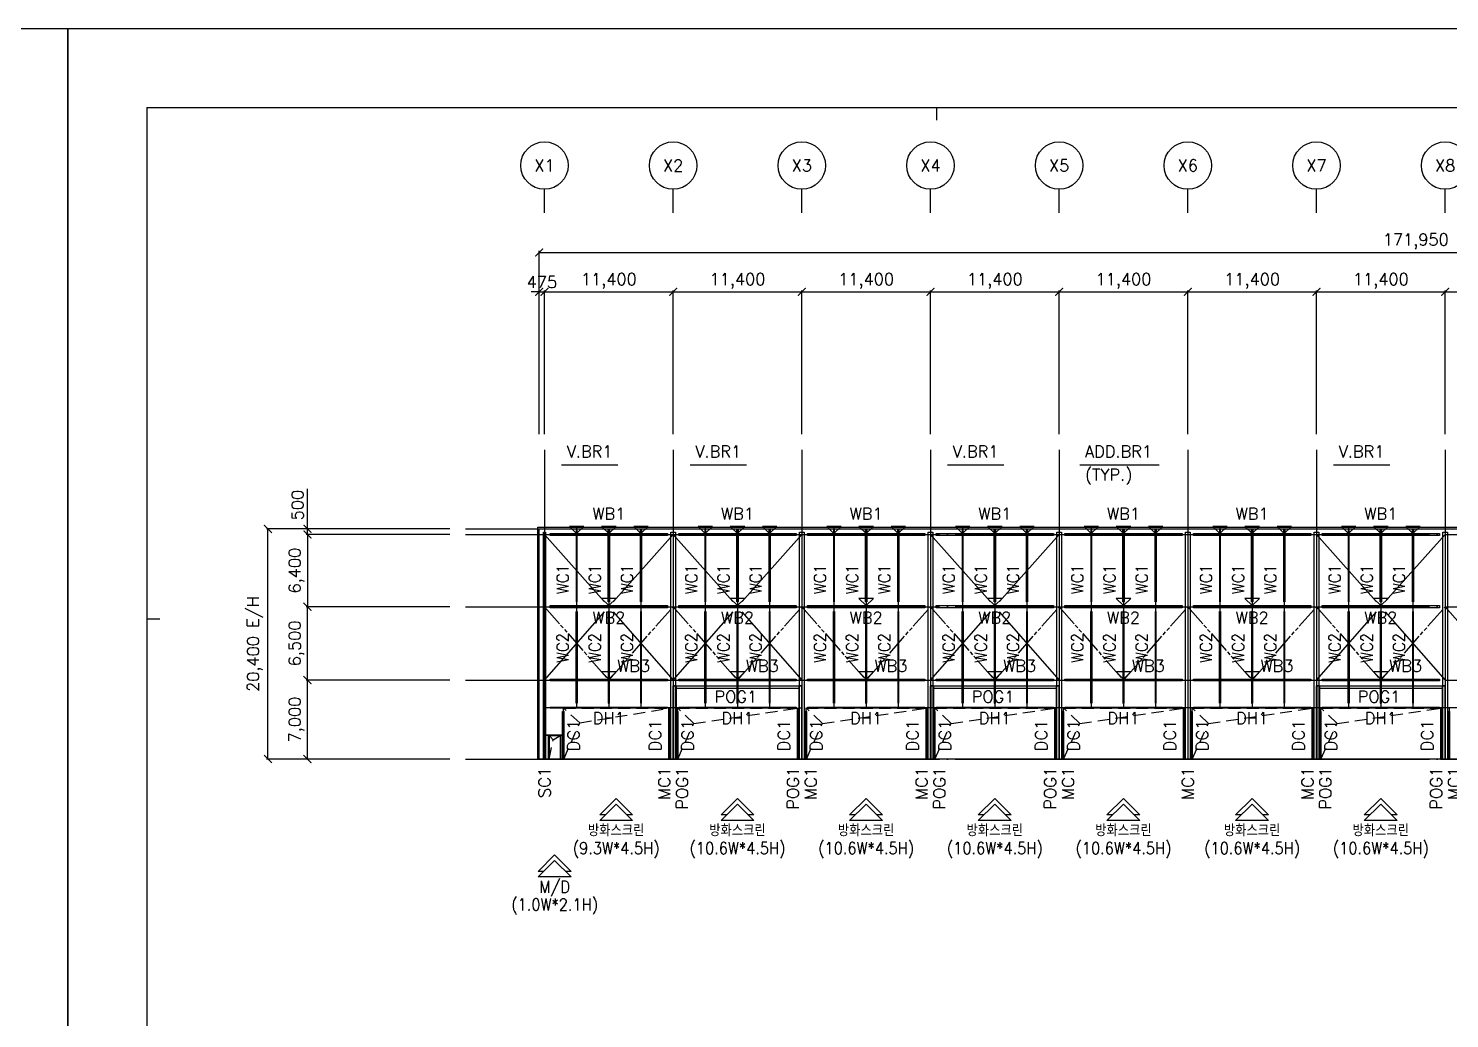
# Model space of a CAD drawing. Header units: metres. Extents: x -297536 to 1852864, y -630451 to -422551.
# Drawn here: x 1168964 to 1294884, y -510301 to -422551 of the extents above; entities that cross this region are included whole.
import ezdxf
from ezdxf.enums import TextEntityAlignment as Align

# ---------------------------------------------------------------- set-up
doc = ezdxf.new("R2010")
doc.units = ezdxf.units.M
doc.header["$LTSCALE"] = 700
for name, pattern in [('CEN', [62, 60, -1, 0, -1]), ('HID', [2.3, 1.5, -0.8]), ('PHANTOM', [30.1625, 19.05, -1.5875, 3.175, -1.5875, 3.175, -1.5875])]:
    doc.linetypes.add(name, pattern=pattern)
for name, color, linetype in [('beam', 7, 'Continuous'), ('bl', 3, 'Continuous'), ('BR', 2, 'Continuous'), ('CEN', 152, 'CEN'), ('COL', 2, 'Continuous'), ('DIM', 7, 'Continuous'), ('HID', 251, 'Continuous'), ('MAIN', 1, 'Continuous'), ('sec', 4, 'Continuous'), ('SYM', 7, 'Continuous'), ('TEX', 3, 'Continuous'), ('된장공장-1$0$WID', 4, 'Continuous')]:
    doc.layers.add(name, color=color, linetype=linetype)
doc.styles.add('HGTXT', font='romans.shx', dxfattribs={"bigfont": 'WHGTXT.shx'})
doc.styles.add('WHGTXT', font='romans.shx', dxfattribs={"bigfont": 'WHGTXT.shx'})
doc.dimstyles.new('KJ', dxfattribs={"dimscale": 700, "dimtxt": 1.5, "dimasz": 1, "dimexe": 0.18, "dimexo": 2, "dimgap": 0.5, "dimtad": 1, "dimdec": 0, "dimzin": 0, "dimdsep": 46, "dimlunit": 6, "dimtxsty": 'HGTXT', "dimblk": 'ARCHTICK', "dimcen": 0.09, "dimclrt": 3, "dimadec": 0, "dimazin": 0, "dimtfac": 1, "dimtdec": 0, "dimtix": 1, "dimtmove": 0, "dimatfit": 0, "dimldrblk": 'OBLIQUE', "dimfxl": 1, "dimtolj": 1, "dimtzin": 0, "dimarcsym": 0})

# ---------------------------------------------------------------- blocks, each defined once
blk = doc.blocks.new('_ArchTick')
at = {"color": 0, "linetype": 'ByBlock', "const_width": 0.15}
blk.add_lwpolyline([(-0.5, -0.5), (0.5, 0.5)], dxfattribs=at)
blk = doc.blocks.new('*D727')
at = {"layer": 'Defpoints', "color": 0, "transparency": 16777216}
for p in [(1214690, -445900), (1214215, -459900), (1214690, -459900)]:
    blk.add_point(p, dxfattribs=at)
at = {"layer": 'DIM', "color": 0, "lineweight": -2, "transparency": 16777216}
for p, q in [((1214215, -445900), (1213515, -445900)), ((1214215, -458500), (1214215, -445774)), ((1214215, -445900), (1214690, -445900)), ((1214690, -458500), (1214690, -445774)), ((1214690, -445900), (1215390, -445900))]:
    blk.add_line(p, q, dxfattribs=at)
at = {"layer": 'DIM', "color": 0, "lineweight": -2, "transparency": 16777216, "xscale": 700, "yscale": 700, "zscale": 700}
blk.add_blockref('_ArchTick', (1214215, -445900), dxfattribs=at)
at = {"layer": 'DIM', "color": 0, "lineweight": -2, "transparency": 16777216, "xscale": 700, "yscale": 700, "zscale": 700, "rotation": 180}
blk.add_blockref('_ArchTick', (1214690, -445900), dxfattribs=at)
at = {"layer": 'DIM', "color": 3, "transparency": 16777216, "insert": (1214452.5, -445025), "char_height": 1050, "attachment_point": 5, "style": 'HGTXT'}
blk.add_mtext('\\A1;475', dxfattribs=at)
blk = doc.blocks.new('_Oblique')
at = {"color": 0, "linetype": 'ByBlock', "lineweight": -2}
blk.add_line((-0.5, -0.5), (0.5, 0.5), dxfattribs=at)
blk = doc.blocks.new('*D728')
at = {"layer": 'Defpoints', "color": 0, "transparency": 16777216}
for p in [(1226090, -445900), (1214690, -459900), (1226090, -459900)]:
    blk.add_point(p, dxfattribs=at)
at = {"layer": 'DIM', "color": 0, "lineweight": -2, "transparency": 16777216}
for p, q in [((1214690, -458500), (1214690, -445774)), ((1214690, -445900), (1226090, -445900)), ((1226090, -458500), (1226090, -445774))]:
    blk.add_line(p, q, dxfattribs=at)
at = {"layer": 'DIM', "color": 0, "lineweight": -2, "transparency": 16777216, "xscale": 700, "yscale": 700, "zscale": 700, "rotation": 180}
blk.add_blockref('_ArchTick', (1214690, -445900), dxfattribs=at)
at = {"layer": 'DIM', "color": 0, "lineweight": -2, "transparency": 16777216, "xscale": 700, "yscale": 700, "zscale": 700}
blk.add_blockref('_ArchTick', (1226090, -445900), dxfattribs=at)
at = {"layer": 'DIM', "color": 3, "transparency": 16777216, "insert": (1220390, -444925), "char_height": 1050, "attachment_point": 5, "style": 'HGTXT'}
blk.add_mtext('\\A1;11,400', dxfattribs=at)
blk = doc.blocks.new('*D729')
at = {"layer": 'Defpoints', "color": 0, "transparency": 16777216}
for p in [(1237490, -445900), (1226090, -459900), (1237490, -459900)]:
    blk.add_point(p, dxfattribs=at)
at = {"layer": 'DIM', "color": 0, "lineweight": -2, "transparency": 16777216}
for p, q in [((1226090, -458500), (1226090, -445774)), ((1226090, -445900), (1237490, -445900)), ((1237490, -458500), (1237490, -445774))]:
    blk.add_line(p, q, dxfattribs=at)
at = {"layer": 'DIM', "color": 0, "lineweight": -2, "transparency": 16777216, "xscale": 700, "yscale": 700, "zscale": 700, "rotation": 180}
blk.add_blockref('_ArchTick', (1226090, -445900), dxfattribs=at)
at = {"layer": 'DIM', "color": 0, "lineweight": -2, "transparency": 16777216, "xscale": 700, "yscale": 700, "zscale": 700}
blk.add_blockref('_ArchTick', (1237490, -445900), dxfattribs=at)
at = {"layer": 'DIM', "color": 3, "transparency": 16777216, "insert": (1231790, -444925), "char_height": 1050, "attachment_point": 5, "style": 'HGTXT'}
blk.add_mtext('\\A1;11,400', dxfattribs=at)
blk = doc.blocks.new('*D730')
at = {"layer": 'Defpoints', "color": 0, "transparency": 16777216}
for p in [(1248890, -445900), (1237490, -459900), (1248890, -459900)]:
    blk.add_point(p, dxfattribs=at)
at = {"layer": 'DIM', "color": 0, "lineweight": -2, "transparency": 16777216}
for p, q in [((1237490, -458500), (1237490, -445774)), ((1237490, -445900), (1248890, -445900)), ((1248890, -458500), (1248890, -445774))]:
    blk.add_line(p, q, dxfattribs=at)
at = {"layer": 'DIM', "color": 0, "lineweight": -2, "transparency": 16777216, "xscale": 700, "yscale": 700, "zscale": 700, "rotation": 180}
blk.add_blockref('_ArchTick', (1237490, -445900), dxfattribs=at)
at = {"layer": 'DIM', "color": 0, "lineweight": -2, "transparency": 16777216, "xscale": 700, "yscale": 700, "zscale": 700}
blk.add_blockref('_ArchTick', (1248890, -445900), dxfattribs=at)
at = {"layer": 'DIM', "color": 3, "transparency": 16777216, "insert": (1243190, -444925), "char_height": 1050, "attachment_point": 5, "style": 'HGTXT'}
blk.add_mtext('\\A1;11,400', dxfattribs=at)
blk = doc.blocks.new('*D731')
at = {"layer": 'Defpoints', "color": 0, "transparency": 16777216}
for p in [(1260290, -445900), (1248890, -459900), (1260290, -459900)]:
    blk.add_point(p, dxfattribs=at)
at = {"layer": 'DIM', "color": 0, "lineweight": -2, "transparency": 16777216}
for p, q in [((1248890, -458500), (1248890, -445774)), ((1248890, -445900), (1260290, -445900)), ((1260290, -458500), (1260290, -445774))]:
    blk.add_line(p, q, dxfattribs=at)
at = {"layer": 'DIM', "color": 0, "lineweight": -2, "transparency": 16777216, "xscale": 700, "yscale": 700, "zscale": 700, "rotation": 180}
blk.add_blockref('_ArchTick', (1248890, -445900), dxfattribs=at)
at = {"layer": 'DIM', "color": 0, "lineweight": -2, "transparency": 16777216, "xscale": 700, "yscale": 700, "zscale": 700}
blk.add_blockref('_ArchTick', (1260290, -445900), dxfattribs=at)
at = {"layer": 'DIM', "color": 3, "transparency": 16777216, "insert": (1254590, -444925), "char_height": 1050, "attachment_point": 5, "style": 'HGTXT'}
blk.add_mtext('\\A1;11,400', dxfattribs=at)
blk = doc.blocks.new('*D732')
at = {"layer": 'Defpoints', "color": 0, "transparency": 16777216}
for p in [(1271690, -445900), (1260290, -459900), (1271690, -459900)]:
    blk.add_point(p, dxfattribs=at)
at = {"layer": 'DIM', "color": 0, "lineweight": -2, "transparency": 16777216}
for p, q in [((1260290, -458500), (1260290, -445774)), ((1260290, -445900), (1271690, -445900)), ((1271690, -458500), (1271690, -445774))]:
    blk.add_line(p, q, dxfattribs=at)
at = {"layer": 'DIM', "color": 0, "lineweight": -2, "transparency": 16777216, "xscale": 700, "yscale": 700, "zscale": 700, "rotation": 180}
blk.add_blockref('_ArchTick', (1260290, -445900), dxfattribs=at)
at = {"layer": 'DIM', "color": 0, "lineweight": -2, "transparency": 16777216, "xscale": 700, "yscale": 700, "zscale": 700}
blk.add_blockref('_ArchTick', (1271690, -445900), dxfattribs=at)
at = {"layer": 'DIM', "color": 3, "transparency": 16777216, "insert": (1265990, -444925), "char_height": 1050, "attachment_point": 5, "style": 'HGTXT'}
blk.add_mtext('\\A1;11,400', dxfattribs=at)
blk = doc.blocks.new('*D733')
at = {"layer": 'Defpoints', "color": 0, "transparency": 16777216}
for p in [(1283090, -445900), (1271690, -459900), (1283090, -459900)]:
    blk.add_point(p, dxfattribs=at)
at = {"layer": 'DIM', "color": 0, "lineweight": -2, "transparency": 16777216}
for p, q in [((1271690, -458500), (1271690, -445774)), ((1271690, -445900), (1283090, -445900)), ((1283090, -458500), (1283090, -445774))]:
    blk.add_line(p, q, dxfattribs=at)
at = {"layer": 'DIM', "color": 0, "lineweight": -2, "transparency": 16777216, "xscale": 700, "yscale": 700, "zscale": 700, "rotation": 180}
blk.add_blockref('_ArchTick', (1271690, -445900), dxfattribs=at)
at = {"layer": 'DIM', "color": 0, "lineweight": -2, "transparency": 16777216, "xscale": 700, "yscale": 700, "zscale": 700}
blk.add_blockref('_ArchTick', (1283090, -445900), dxfattribs=at)
at = {"layer": 'DIM', "color": 3, "transparency": 16777216, "insert": (1277390, -444925), "char_height": 1050, "attachment_point": 5, "style": 'HGTXT'}
blk.add_mtext('\\A1;11,400', dxfattribs=at)
blk = doc.blocks.new('*D735')
at = {"layer": 'Defpoints', "color": 0, "transparency": 16777216}
for p in [(1386165, -442400), (1214215, -459900), (1386165, -459900)]:
    blk.add_point(p, dxfattribs=at)
at = {"layer": 'DIM', "color": 0, "lineweight": -2, "transparency": 16777216}
for p, q in [((1214215, -458500), (1214215, -442274)), ((1214215, -442400), (1386165, -442400)), ((1386165, -458500), (1386165, -442274))]:
    blk.add_line(p, q, dxfattribs=at)
at = {"layer": 'DIM', "color": 0, "lineweight": -2, "transparency": 16777216, "xscale": 700, "yscale": 700, "zscale": 700, "rotation": 180}
blk.add_blockref('_ArchTick', (1214215, -442400), dxfattribs=at)
at = {"layer": 'DIM', "color": 0, "lineweight": -2, "transparency": 16777216, "xscale": 700, "yscale": 700, "zscale": 700}
blk.add_blockref('_ArchTick', (1386165, -442400), dxfattribs=at)
at = {"layer": 'DIM', "color": 3, "transparency": 16777216, "insert": (1300190, -441425), "char_height": 1050, "attachment_point": 5, "style": 'HGTXT'}
blk.add_mtext('\\A1;\\A1;171,950 OUT TO OUT OF STEEL', dxfattribs=at)
blk = doc.blocks.new('*D710')
at = {"layer": 'Defpoints', "color": 0, "transparency": 16777216}
for p in [(1294490, -445900), (1283090, -459900), (1294490, -459900)]:
    blk.add_point(p, dxfattribs=at)
at = {"layer": 'DIM', "color": 0, "lineweight": -2, "transparency": 16777216}
for p, q in [((1283090, -458500), (1283090, -445774)), ((1283090, -445900), (1294490, -445900)), ((1294490, -458500), (1294490, -445774))]:
    blk.add_line(p, q, dxfattribs=at)
at = {"layer": 'DIM', "color": 0, "lineweight": -2, "transparency": 16777216, "xscale": 700, "yscale": 700, "zscale": 700, "rotation": 180}
blk.add_blockref('_ArchTick', (1283090, -445900), dxfattribs=at)
at = {"layer": 'DIM', "color": 0, "lineweight": -2, "transparency": 16777216, "xscale": 700, "yscale": 700, "zscale": 700}
blk.add_blockref('_ArchTick', (1294490, -445900), dxfattribs=at)
at = {"layer": 'DIM', "color": 3, "transparency": 16777216, "insert": (1288790, -444925), "char_height": 1050, "attachment_point": 5, "style": 'HGTXT'}
blk.add_mtext('\\A1;11,400', dxfattribs=at)
blk = doc.blocks.new('*D711')
at = {"layer": 'Defpoints', "color": 0, "transparency": 16777216}
for p in [(1305890, -445900), (1294490, -459900), (1305890, -459900)]:
    blk.add_point(p, dxfattribs=at)
at = {"layer": 'DIM', "color": 0, "lineweight": -2, "transparency": 16777216}
for p, q in [((1294490, -458500), (1294490, -445774)), ((1294490, -445900), (1305890, -445900)), ((1305890, -458500), (1305890, -445774))]:
    blk.add_line(p, q, dxfattribs=at)
at = {"layer": 'DIM', "color": 0, "lineweight": -2, "transparency": 16777216, "xscale": 700, "yscale": 700, "zscale": 700, "rotation": 180}
blk.add_blockref('_ArchTick', (1294490, -445900), dxfattribs=at)
at = {"layer": 'DIM', "color": 0, "lineweight": -2, "transparency": 16777216, "xscale": 700, "yscale": 700, "zscale": 700}
blk.add_blockref('_ArchTick', (1305890, -445900), dxfattribs=at)
at = {"layer": 'DIM', "color": 3, "transparency": 16777216, "insert": (1300190, -444925), "char_height": 1050, "attachment_point": 5, "style": 'HGTXT'}
blk.add_mtext('\\A1;11,400', dxfattribs=at)
blk = doc.blocks.new('*D721')
at = {"layer": 'Defpoints', "color": 0, "transparency": 16777216}
for p in [(1193690, -480300), (1207690, -480300), (1207690, -487300)]:
    blk.add_point(p, dxfattribs=at)
at = {"layer": 'DIM', "color": 0, "lineweight": -2, "transparency": 16777216}
for p, q in [((1206290, -480300), (1193564, -480300)), ((1193690, -487300), (1193690, -480300)), ((1206290, -487300), (1193564, -487300))]:
    blk.add_line(p, q, dxfattribs=at)
at = {"layer": 'DIM', "color": 0, "lineweight": -2, "transparency": 16777216, "xscale": 700, "yscale": 700, "zscale": 700}
for p, rotation in [((1193690, -480300), 90), ((1193690, -487300), 270)]:
    blk.add_blockref('_ArchTick', p, dxfattribs=dict(at, rotation=rotation))
at = {"layer": 'DIM', "color": 3, "transparency": 16777216, "insert": (1192715, -483800), "char_height": 1050, "attachment_point": 5, "rotation": 90, "style": 'HGTXT'}
blk.add_mtext('\\A1;7,000', dxfattribs=at)
blk = doc.blocks.new('*D722')
at = {"layer": 'Defpoints', "color": 0, "transparency": 16777216}
for p in [(1193690, -473800), (1207690, -473800), (1207690, -480300)]:
    blk.add_point(p, dxfattribs=at)
at = {"layer": 'DIM', "color": 0, "lineweight": -2, "transparency": 16777216}
for p, q in [((1206290, -473800), (1193564, -473800)), ((1193690, -480300), (1193690, -473800)), ((1206290, -480300), (1193564, -480300))]:
    blk.add_line(p, q, dxfattribs=at)
at = {"layer": 'DIM', "color": 0, "lineweight": -2, "transparency": 16777216, "xscale": 700, "yscale": 700, "zscale": 700}
for p, rotation in [((1193690, -473800), 90), ((1193690, -480300), 270)]:
    blk.add_blockref('_ArchTick', p, dxfattribs=dict(at, rotation=rotation))
at = {"layer": 'DIM', "color": 3, "transparency": 16777216, "insert": (1192715, -477050), "char_height": 1050, "attachment_point": 5, "rotation": 90, "style": 'HGTXT'}
blk.add_mtext('\\A1;6,500', dxfattribs=at)
blk = doc.blocks.new('*D723')
at = {"layer": 'Defpoints', "color": 0, "transparency": 16777216}
for p in [(1190190, -466900), (1207690, -466900), (1207690, -487300)]:
    blk.add_point(p, dxfattribs=at)
at = {"layer": 'DIM', "color": 0, "lineweight": -2, "transparency": 16777216}
for p, q in [((1206290, -466900), (1190064, -466900)), ((1190190, -487300), (1190190, -466900)), ((1206290, -487300), (1190064, -487300))]:
    blk.add_line(p, q, dxfattribs=at)
at = {"layer": 'DIM', "color": 0, "lineweight": -2, "transparency": 16777216, "xscale": 700, "yscale": 700, "zscale": 700}
for p, rotation in [((1190190, -466900), 90), ((1190190, -487300), 270)]:
    blk.add_blockref('_ArchTick', p, dxfattribs=dict(at, rotation=rotation))
at = {"layer": 'DIM', "color": 3, "transparency": 16777216, "insert": (1189040, -477100), "char_height": 1050, "attachment_point": 5, "rotation": 90, "style": 'HGTXT'}
blk.add_mtext('\\A1;20,400 E/H', dxfattribs=at)
blk = doc.blocks.new('*D724')
at = {"layer": 'Defpoints', "color": 0, "transparency": 16777216}
for p in [(1207690, -467400), (1193690, -473800), (1207690, -473800)]:
    blk.add_point(p, dxfattribs=at)
at = {"layer": 'DIM', "color": 0, "lineweight": -2, "transparency": 16777216}
for p, q in [((1206290, -467400), (1193564, -467400)), ((1193690, -467400), (1193690, -473800)), ((1206290, -473800), (1193564, -473800))]:
    blk.add_line(p, q, dxfattribs=at)
at = {"layer": 'DIM', "color": 0, "lineweight": -2, "transparency": 16777216, "xscale": 700, "yscale": 700, "zscale": 700}
for p, rotation in [((1193690, -467400), 90), ((1193690, -473800), 270)]:
    blk.add_blockref('_ArchTick', p, dxfattribs=dict(at, rotation=rotation))
at = {"layer": 'DIM', "color": 3, "transparency": 16777216, "insert": (1192715, -470600), "char_height": 1050, "attachment_point": 5, "rotation": 90, "style": 'HGTXT'}
blk.add_mtext('\\A1;6,400', dxfattribs=at)
blk = doc.blocks.new('*D725')
at = {"layer": 'Defpoints', "color": 0, "transparency": 16777216}
for p in [(1193690, -466900), (1207690, -466900), (1207690, -467400)]:
    blk.add_point(p, dxfattribs=at)
at = {"layer": 'DIM', "color": 0, "lineweight": -2, "transparency": 16777216}
for p, q in [((1206290, -466900), (1193564, -466900)), ((1193690, -466900), (1193690, -466200)), ((1193690, -467400), (1193690, -466900)), ((1206290, -467400), (1193564, -467400)), ((1193690, -467400), (1193690, -468100))]:
    blk.add_line(p, q, dxfattribs=at)
at = {"layer": 'DIM', "color": 0, "lineweight": -2, "transparency": 16777216, "xscale": 700, "yscale": 700, "zscale": 700}
for p, rotation in [((1193690, -466900), 270), ((1193690, -467400), 90)]:
    blk.add_blockref('_ArchTick', p, dxfattribs=dict(at, rotation=rotation))
at = {"layer": 'DIM', "color": 3, "transparency": 16777216, "insert": (1192815, -464793), "char_height": 1050, "attachment_point": 5, "rotation": 90, "style": 'HGTXT'}
blk.add_mtext('\\A1;500', dxfattribs=at)
blk = doc.blocks.new('DOOR')
blk.add_lwpolyline([(31623, 8965), (31707, 8965), (31457, 9215), (31457, 9215), (31207, 8965), (31290, 8965)])
blk.add_lwpolyline([(31207, 8881), (31707, 8881), (31457, 9131), (31457, 9131)], close=True)
blk = doc.blocks.new('MARKER')
at = {"color": 3}
for p, q in [((584.404724, 584.404724), (-584.40472, 584.404724)), ((-584.40472, 584.404724), (0, 0)), ((0, 0), (584.404724, 584.404724))]:
    blk.add_line(p, q, dxfattribs=at)
blk = doc.blocks.new('Form01')
at = {"ltscale": 0.015}
blk.add_lwpolyline([(0, 0), (420, 0), (420, -297), (0, -297)], close=True, dxfattribs=at)
at = {"layer": '된장공장-1$0$WID', "ltscale": 250}
for p, q in [((10, -10), (10, -287)), ((10, -10), (410, -10)), ((110, -11.62), (110, -10)), ((11.62, -74.77), (10, -74.77))]:
    blk.add_line(p, q, dxfattribs=at)

msp = doc.modelspace()

# ---------------------------------------------------------------- linework, layer by layer
at = {"color": 6}
for points in [[(1226346, -480800), (1237234, -480800), (1237234, -481050), (1226346, -481050)], [(1226346, -480815), (1237234, -480815), (1237234, -481035), (1226346, -481035)], [(1249146, -480800), (1260034, -480800), (1260034, -481050), (1249146, -481050)], [(1249146, -480815), (1260034, -480815), (1260034, -481035), (1249146, -481035)], [(1283346, -480800), (1294234, -480800), (1294234, -481050), (1283346, -481050)], [(1283346, -480815), (1294234, -480815), (1294234, -481035), (1283346, -481035)]]:
    msp.add_lwpolyline(points, close=True, dxfattribs=at)
at = {"layer": 'beam'}
for points in [[(1215190, -467325), (1225590, -467325), (1225590, -467475), (1215190, -467475)], [(1226590, -467325), (1236990, -467325), (1236990, -467475), (1226590, -467475)], [(1237990, -467325), (1248390, -467325), (1248390, -467475), (1237990, -467475)], [(1249390, -467325), (1259790, -467325), (1259790, -467475), (1249390, -467475)], [(1260790, -467325), (1271190, -467325), (1271190, -467475), (1260790, -467475)], [(1272190, -467325), (1282590, -467325), (1282590, -467475), (1272190, -467475)], [(1283590, -467325), (1293990, -467325), (1293990, -467475), (1283590, -467475)], [(1215190, -473700), (1225590, -473700), (1225590, -473900), (1215190, -473900)], [(1226590, -473700), (1236990, -473700), (1236990, -473900), (1226590, -473900)], [(1237990, -473700), (1248390, -473700), (1248390, -473900), (1237990, -473900)], [(1249390, -473700), (1259790, -473700), (1259790, -473900), (1249390, -473900)], [(1260790, -473700), (1271190, -473700), (1271190, -473900), (1260790, -473900)], [(1272190, -473700), (1282590, -473700), (1282590, -473900), (1272190, -473900)], [(1283590, -473700), (1293990, -473700), (1293990, -473900), (1283590, -473900)], [(1215190, -480225), (1225590, -480225), (1225590, -480375), (1215190, -480375)], [(1226590, -480225), (1236990, -480225), (1236990, -480375), (1226590, -480375)], [(1237990, -480225), (1248390, -480225), (1248390, -480375), (1237990, -480375)], [(1249390, -480225), (1259790, -480225), (1259790, -480375), (1249390, -480375)], [(1260790, -480225), (1271190, -480225), (1271190, -480375), (1260790, -480375)], [(1272190, -480225), (1282590, -480225), (1282590, -480375), (1272190, -480375)], [(1283590, -480225), (1293990, -480225), (1293990, -480375), (1283590, -480375)]]:
    msp.add_lwpolyline(points, close=True, dxfattribs=at)
at = {"layer": 'bl'}
msp.add_lwpolyline([(1214215, -466900), (1386165, -466900), (1386165, -487300), (1214215, -487300)], close=True, dxfattribs=at)
at = {"layer": 'BR'}
for points in [[(1219989.2, -473350), (1214690, -467400)], [(1226090, -467400), (1220790.8, -473350)], [(1231389.2, -473350), (1226090, -467400)], [(1237490, -467400), (1232190.8, -473350)], [(1254189.2, -473350), (1248890, -467400)], [(1260290, -467400), (1254990.8, -473350)], [(1288389.2, -473350), (1283090, -467400)], [(1294490, -467400), (1289190.8, -473350)], [(1214690, -480300), (1219995.4, -474250)], [(1220784.6, -474250), (1226090, -480300)], [(1226090, -480300), (1231395.4, -474250)], [(1232184.6, -474250), (1237490, -480300)], [(1248890, -480300), (1254195.4, -474250)], [(1254984.6, -474250), (1260290, -480300)], [(1283090, -480300), (1288395.4, -474250)], [(1289184.6, -474250), (1294490, -480300)]]:
    msp.add_lwpolyline(points, dxfattribs=at)
at = {"layer": 'CEN'}
for p, q in [((1214690, -459900), (1214690, -487300)), ((1226090, -459900), (1226090, -487300)), ((1237490, -459900), (1237490, -487300)), ((1248890, -459900), (1248890, -487300)), ((1260290, -459900), (1260290, -487300)), ((1271690, -459900), (1271690, -487300)), ((1283090, -459900), (1283090, -487300)), ((1294490, -459900), (1294490, -487300)), ((1207690, -466900), (1392690, -466900)), ((1217540, -466900), (1217540, -482750)), ((1220390, -466900), (1220390, -482750)), ((1223240, -466900), (1223240, -482750)), ((1228940, -466900), (1228940, -482750)), ((1231790, -466900), (1231790, -482750)), ((1234640, -466900), (1234640, -482750)), ((1240340, -466900), (1240340, -482750)), ((1243190, -466900), (1243190, -482750)), ((1246040, -466900), (1246040, -482750)), ((1251740, -466900), (1251740, -482750)), ((1254590, -466900), (1254590, -482750)), ((1257440, -466900), (1257440, -482750)), ((1263140, -466900), (1263140, -482750)), ((1265990, -466900), (1265990, -482750)), ((1268840, -466900), (1268840, -482750)), ((1274540, -466900), (1274540, -482750)), ((1277390, -466900), (1277390, -482750)), ((1280240, -466900), (1280240, -482750)), ((1285940, -466900), (1285940, -482750)), ((1288790, -466900), (1288790, -482750)), ((1291640, -466900), (1291640, -482750)), ((1207690, -467400), (1392690, -467400)), ((1207690, -473800), (1392690, -473800)), ((1207690, -480300), (1392690, -480300)), ((1366890, -482750), (1214690, -482750)), ((1216340, -482750), (1216340, -487300)), ((1225740, -482750), (1225740, -487300)), ((1226440, -482750), (1226440, -487300)), ((1237140, -482750), (1237140, -487300)), ((1237840, -482750), (1237840, -487300)), ((1248540, -482750), (1248540, -487300)), ((1249240, -482750), (1249240, -487300)), ((1259940, -482750), (1259940, -487300)), ((1260640, -482750), (1260640, -487300)), ((1271340, -482750), (1271340, -487300)), ((1272040, -482750), (1272040, -487300)), ((1282740, -482750), (1282740, -487300)), ((1283440, -482750), (1283440, -487300)), ((1294140, -482750), (1294140, -487300)), ((1294840, -482750), (1294840, -487300)), ((1207690, -487300), (1392690, -487300))]:
    msp.add_line(p, q, dxfattribs=at)
at = {"layer": 'COL'}
msp.add_lwpolyline([(1214590, -467200), (1214790, -467200), (1214790, -487300), (1214590, -487300)], close=True, dxfattribs=at)
at = {"layer": 'COL', "color": 6}
for points in [[(1226096, -480800), (1226346, -480800), (1226346, -487300), (1226096, -487300)], [(1226111, -487300), (1226331, -487300), (1226331, -480800), (1226111, -480800)], [(1237484, -480800), (1237234, -480800), (1237234, -487300), (1237484, -487300)], [(1237469, -487300), (1237249, -487300), (1237249, -480800), (1237469, -480800)], [(1248896, -480800), (1249146, -480800), (1249146, -487300), (1248896, -487300)], [(1248911, -487300), (1249131, -487300), (1249131, -480800), (1248911, -480800)], [(1260284, -480800), (1260034, -480800), (1260034, -487300), (1260284, -487300)], [(1260269, -487300), (1260049, -487300), (1260049, -480800), (1260269, -480800)], [(1283096, -480800), (1283346, -480800), (1283346, -487300), (1283096, -487300)], [(1283111, -487300), (1283331, -487300), (1283331, -480800), (1283111, -480800)], [(1294484, -480800), (1294234, -480800), (1294234, -487300), (1294484, -487300)], [(1294469, -487300), (1294249, -487300), (1294249, -480800), (1294469, -480800)]]:
    msp.add_lwpolyline(points, close=True, dxfattribs=at)
at = {"layer": 'DIM'}
msp.add_line((1193690, -466900), (1193690, -463350.2), dxfattribs=at)
for points in [[(1216197.5, -469092.6, 0, 350, 0), (1216197.5, -468042.6, 0, 0, 0), (1216197.5, -461228.8, 0, 0, 0)], [(1216197.5, -478580.9, 0, 350, 0), (1216197.5, -477530.9, 0, 0, 0), (1216197.5, -461228.8, 0, 0, 0)], [(1227597.5, -469092.6, 0, 350, 0), (1227597.5, -468042.6, 0, 0, 0), (1227597.5, -461228.8, 0, 0, 0)], [(1227597.5, -478580.9, 0, 350, 0), (1227597.5, -477530.9, 0, 0, 0), (1227597.5, -461228.8, 0, 0, 0)], [(1250397.5, -469092.6, 0, 350, 0), (1250397.5, -468042.6, 0, 0, 0), (1250397.5, -461228.8, 0, 0, 0)], [(1250397.5, -478580.9, 0, 350, 0), (1250397.5, -477530.9, 0, 0, 0), (1250397.5, -461228.8, 0, 0, 0)], [(1262117.1, -475883.5, 0, 350, 0), (1262117.1, -474833.5, 0, 0, 0), (1262117.1, -461228.8, 0, 0, 0)], [(1284597.5, -469092.6, 0, 350, 0), (1284597.5, -468042.6, 0, 0, 0), (1284597.5, -461228.8, 0, 0, 0)], [(1284597.5, -478580.9, 0, 350, 0), (1284597.5, -477530.9, 0, 0, 0), (1284597.5, -461228.8, 0, 0, 0)]]:
    msp.add_lwpolyline(points, format="xyseb", dxfattribs=at)
for points in [[(1216197.5, -461228.8), (1221196.7, -461228.8)], [(1227597.5, -461228.8), (1232596.7, -461228.8)], [(1250397.5, -461228.8), (1255396.7, -461228.8)], [(1262117.1, -461228.8), (1269159.8, -461228.8)], [(1284597.5, -461228.8), (1289596.7, -461228.8)]]:
    msp.add_lwpolyline(points, dxfattribs=at)
at = {"layer": 'HID', "linetype": 'HID'}
for p, q in [((1217811, -484095), (1216390, -482800)), ((1217811, -484095), (1225690, -482800)), ((1227910.3, -484142.3), (1226490, -482800)), ((1227910.3, -484142.3), (1237090, -482800)), ((1239310.3, -484142.3), (1237890, -482800)), ((1239310.3, -484142.3), (1248490, -482800)), ((1250710.3, -484142.3), (1249290, -482800)), ((1250710.3, -484142.3), (1259890, -482800)), ((1262110.3, -484142.3), (1260690, -482800)), ((1262110.3, -484142.3), (1271290, -482800)), ((1273510.3, -484142.3), (1272090, -482800)), ((1273510.3, -484142.3), (1282690, -482800)), ((1284910.3, -484142.3), (1283490, -482800)), ((1284910.3, -484142.3), (1294090, -482800)), ((1216390, -487300), (1217811, -484095)), ((1226490, -487300), (1227910.3, -484142.3)), ((1237890, -487300), (1239310.3, -484142.3)), ((1249290, -487300), (1250710.3, -484142.3)), ((1260690, -487300), (1262110.3, -484142.3)), ((1272090, -487300), (1273510.3, -484142.3)), ((1283490, -487300), (1284910.3, -484142.3)), ((1215471.3, -485591.9), (1215090, -485200)), ((1215090, -487300), (1215471.3, -485591.9)), ((1215471.3, -485591.9), (1216090, -485200))]:
    msp.add_line(p, q, dxfattribs=at)
at = {"layer": 'HID'}
msp.add_lwpolyline([(1214090, -466750), (1386290, -466750), (1386290, -487300), (1214090, -487300)], close=True, dxfattribs=at)
at = {"layer": 'HID', "linetype": 'PHANTOM', "ltscale": 0.15}
for points in [[(1214690, -473800), (1220390, -480300), (1226090, -473800)], [(1226090, -473800), (1231790, -480300), (1237490, -473800)], [(1237490, -473800), (1243190, -480300), (1248890, -473800)], [(1248890, -473800), (1254590, -480300), (1260290, -473800)], [(1260290, -473800), (1265990, -480300), (1271690, -473800)], [(1271690, -473800), (1277390, -480300), (1283090, -473800)], [(1283090, -473800), (1288790, -480300), (1294490, -473800)], [(1294490, -473800), (1300190, -480300), (1305890, -473800)]]:
    msp.add_lwpolyline(points, dxfattribs=at)
at = {"layer": 'HID', "linetype": 'HID'}
for points in [[(1216390, -482800), (1225690, -482800), (1225690, -487300), (1216390, -487300)], [(1226490, -482800), (1237090, -482800), (1237090, -487300), (1226490, -487300)], [(1237890, -482800), (1248490, -482800), (1248490, -487300), (1237890, -487300)], [(1249290, -482800), (1259890, -482800), (1259890, -487300), (1249290, -487300)], [(1260690, -482800), (1271290, -482800), (1271290, -487300), (1260690, -487300)], [(1272090, -482800), (1282690, -482800), (1282690, -487300), (1272090, -487300)], [(1283490, -482800), (1294090, -482800), (1294090, -487300), (1283490, -487300)], [(1215090, -485200), (1216090, -485200), (1216090, -487300), (1215090, -487300)]]:
    msp.add_lwpolyline(points, close=True, dxfattribs=at)
at = {"layer": 'MAIN'}
for points in [[(1225875, -467200), (1226305, -467200), (1226305, -487300), (1225875, -487300)], [(1237275, -467200), (1237705, -467200), (1237705, -487300), (1237275, -487300)], [(1248675, -467200), (1249105, -467200), (1249105, -487300), (1248675, -487300)], [(1260075, -467200), (1260505, -467200), (1260505, -487300), (1260075, -487300)], [(1271475, -467200), (1271905, -467200), (1271905, -487300), (1271475, -487300)], [(1282875, -467200), (1283305, -467200), (1283305, -487300), (1282875, -487300)], [(1294275, -467200), (1294705, -467200), (1294705, -487300), (1294275, -487300)]]:
    msp.add_lwpolyline(points, close=True, dxfattribs=at)
at = {"layer": 'sec'}
for points in [[(1217490, -473375), (1217590, -473375), (1217590, -466900), (1217490, -466900)], [(1220440, -473375), (1220340, -473375), (1220340, -466900), (1220440, -466900)], [(1223290, -473375), (1223190, -473375), (1223190, -466900), (1223290, -466900)], [(1228890, -473375), (1228990, -473375), (1228990, -466900), (1228890, -466900)], [(1231840, -473375), (1231740, -473375), (1231740, -466900), (1231840, -466900)], [(1234690, -473375), (1234590, -473375), (1234590, -466900), (1234690, -466900)], [(1240290, -473375), (1240390, -473375), (1240390, -466900), (1240290, -466900)], [(1243240, -473375), (1243140, -473375), (1243140, -466900), (1243240, -466900)], [(1246090, -473375), (1245990, -473375), (1245990, -466900), (1246090, -466900)], [(1251690, -473375), (1251790, -473375), (1251790, -466900), (1251690, -466900)], [(1254640, -473375), (1254540, -473375), (1254540, -466900), (1254640, -466900)], [(1257490, -473375), (1257390, -473375), (1257390, -466900), (1257490, -466900)], [(1263090, -473375), (1263190, -473375), (1263190, -466900), (1263090, -466900)], [(1266040, -473375), (1265940, -473375), (1265940, -466900), (1266040, -466900)], [(1268890, -473375), (1268790, -473375), (1268790, -466900), (1268890, -466900)], [(1274490, -473375), (1274590, -473375), (1274590, -466900), (1274490, -466900)], [(1277440, -473375), (1277340, -473375), (1277340, -466900), (1277440, -466900)], [(1280290, -473375), (1280190, -473375), (1280190, -466900), (1280290, -466900)], [(1285890, -473375), (1285990, -473375), (1285990, -466900), (1285890, -466900)], [(1288840, -473375), (1288740, -473375), (1288740, -466900), (1288840, -466900)], [(1291690, -473375), (1291590, -473375), (1291590, -466900), (1291690, -466900)], [(1217490, -474225), (1217590, -474225), (1217590, -482350), (1217490, -482350)], [(1220440, -474225), (1220340, -474225), (1220340, -482350), (1220440, -482350)], [(1223290, -474225), (1223190, -474225), (1223190, -482350), (1223290, -482350)], [(1228890, -474225), (1228990, -474225), (1228990, -482350), (1228890, -482350)], [(1231840, -474225), (1231740, -474225), (1231740, -482350), (1231840, -482350)], [(1234690, -474225), (1234590, -474225), (1234590, -482350), (1234690, -482350)], [(1240290, -474225), (1240390, -474225), (1240390, -482350), (1240290, -482350)], [(1243240, -474225), (1243140, -474225), (1243140, -482350), (1243240, -482350)], [(1246090, -474225), (1245990, -474225), (1245990, -482350), (1246090, -482350)], [(1251690, -474225), (1251790, -474225), (1251790, -482350), (1251690, -482350)], [(1254640, -474225), (1254540, -474225), (1254540, -482350), (1254640, -482350)], [(1257490, -474225), (1257390, -474225), (1257390, -482350), (1257490, -482350)], [(1263090, -474225), (1263190, -474225), (1263190, -482350), (1263090, -482350)], [(1266040, -474225), (1265940, -474225), (1265940, -482350), (1266040, -482350)], [(1268890, -474225), (1268790, -474225), (1268790, -482350), (1268890, -482350)], [(1274490, -474225), (1274590, -474225), (1274590, -482350), (1274490, -482350)], [(1277440, -474225), (1277340, -474225), (1277340, -482350), (1277440, -482350)], [(1280290, -474225), (1280190, -474225), (1280190, -482350), (1280290, -482350)], [(1285890, -474225), (1285990, -474225), (1285990, -482350), (1285890, -482350)], [(1288840, -474225), (1288740, -474225), (1288740, -482350), (1288840, -482350)], [(1291690, -474225), (1291590, -474225), (1291590, -482350), (1291690, -482350)], [(1215190, -482700), (1225590, -482700), (1225590, -482800), (1215190, -482800)], [(1216290, -487300), (1216290, -483100), (1216390, -483100), (1216390, -487300)], [(1225790, -487300), (1225790, -483100), (1225690, -483100), (1225690, -487300)], [(1226390, -487300), (1226390, -483100), (1226490, -483100), (1226490, -487300)], [(1226590, -482700), (1236990, -482700), (1236990, -482800), (1226590, -482800)], [(1237190, -487300), (1237190, -483100), (1237090, -483100), (1237090, -487300)], [(1237790, -487300), (1237790, -483100), (1237890, -483100), (1237890, -487300)], [(1237990, -482700), (1248390, -482700), (1248390, -482800), (1237990, -482800)], [(1248590, -487300), (1248590, -483100), (1248490, -483100), (1248490, -487300)], [(1249190, -487300), (1249190, -483100), (1249290, -483100), (1249290, -487300)], [(1249390, -482700), (1259790, -482700), (1259790, -482800), (1249390, -482800)], [(1259990, -487300), (1259990, -483100), (1259890, -483100), (1259890, -487300)], [(1260590, -487300), (1260590, -483100), (1260690, -483100), (1260690, -487300)], [(1260790, -482700), (1271190, -482700), (1271190, -482800), (1260790, -482800)], [(1271390, -487300), (1271390, -483100), (1271290, -483100), (1271290, -487300)], [(1271990, -487300), (1271990, -483100), (1272090, -483100), (1272090, -487300)], [(1272190, -482700), (1282590, -482700), (1282590, -482800), (1272190, -482800)], [(1282790, -487300), (1282790, -483100), (1282690, -483100), (1282690, -487300)], [(1283390, -487300), (1283390, -483100), (1283490, -483100), (1283490, -487300)], [(1283590, -482700), (1293990, -482700), (1293990, -482800), (1283590, -482800)], [(1294190, -487300), (1294190, -483100), (1294090, -483100), (1294090, -487300)], [(1294790, -487300), (1294790, -483100), (1294890, -483100), (1294890, -487300)], [(1214790, -485150), (1216290, -485150), (1216290, -485200), (1214790, -485200)], [(1215040, -487300), (1215040, -485200), (1215090, -485200), (1215090, -487300)], [(1216140, -487300), (1216140, -485200), (1216090, -485200), (1216090, -487300)]]:
    msp.add_lwpolyline(points, close=True, dxfattribs=at)
at = {"layer": 'SYM'}
for p, q in [((1214690, -438900), (1214690, -436800)), ((1226090, -438900), (1226090, -436800)), ((1237490, -438900), (1237490, -436800)), ((1248890, -438900), (1248890, -436800)), ((1260290, -438900), (1260290, -436800)), ((1271690, -438900), (1271690, -436800)), ((1283090, -438900), (1283090, -436800)), ((1294490, -438900), (1294490, -436800))]:
    msp.add_line(p, q, dxfattribs=at)
for centre in [(1214690, -434700), (1226090, -434700), (1237490, -434700), (1248890, -434700), (1260290, -434700), (1271690, -434700), (1283090, -434700), (1294490, -434700)]:
    msp.add_circle(centre, 2100, dxfattribs=at)

# ---------------------------------------------------------------- block references
for name, p, xscale, yscale, zscale in [('Form01', (878464.2, -422550.9), 700, 700, 700), ('Form01', (1172464.2, -422550.9), 700, 700, 700), ('DOOR', (1404536.6, -544551.9), -5.833333333333333, 5.833333333333333, 5.833333333333333), ('DOOR', (1415286.6, -544551.9), -5.833333333333333, 5.833333333333333, 5.833333333333333), ('DOOR', (1426686.6, -544551.9), -5.833333333333333, 5.833333333333333, 5.833333333333333), ('DOOR', (1438086.6, -544551.9), -5.833333333333333, 5.833333333333333, 5.833333333333333), ('DOOR', (1449486.6, -544551.9), -5.833333333333333, 5.833333333333333, 5.833333333333333), ('DOOR', (1460886.6, -544551.9), -5.833333333333333, 5.833333333333333, 5.833333333333333), ('DOOR', (1472286.6, -544551.9), -5.833333333333333, 5.833333333333333, 5.833333333333333), ('DOOR', (1399086.6, -549551.9), -5.833333333333333, 5.833333333333333, 5.833333333333333)]:
    msp.add_blockref(name, p, dxfattribs=dict(xscale=xscale, yscale=yscale, zscale=zscale))
at = {"color": 3, "xscale": 1.09375, "yscale": 1.09375, "zscale": 1.09375}
for p in [(1217540, -467325), (1220390, -467325), (1223240, -467325), (1228940, -467325), (1231790, -467325), (1234640, -467325), (1240340, -467325), (1243190, -467325), (1246040, -467325), (1251740, -467325), (1254590, -467325), (1257440, -467325), (1263140, -467325), (1265990, -467325), (1268840, -467325), (1274540, -467325), (1277390, -467325), (1280240, -467325), (1285940, -467325), (1288790, -467325), (1291640, -467325), (1220390, -473700), (1231790, -473700), (1243190, -473700), (1254590, -473700), (1265990, -473700), (1277390, -473700), (1288790, -473700), (1220390, -480225), (1231790, -480225), (1243190, -480225), (1254590, -480225), (1265990, -480225), (1277390, -480225), (1288790, -480225)]:
    msp.add_blockref('MARKER', p, dxfattribs=at)

# ---------------------------------------------------------------- texts
at = {"layer": 'TEX', "style": 'WHGTXT'}
for s, p in [('X1', (1214690, -434700)), ('X2', (1226090, -434700)), ('X3', (1237490, -434700)), ('X4', (1248890, -434700)), ('X5', (1260290, -434700)), ('X6', (1271690, -434700)), ('X7', (1283090, -434700)), ('X8', (1294490, -434700))]:
    msp.add_text(s, height=1050, dxfattribs=at).set_placement(p, align=Align.MIDDLE)
at = {"layer": 'TEX', "color": 3, "style": 'WHGTXT'}
for s, p in [('V.BR1', (1216663.1, -460878.8)), ('V.BR1', (1228063.1, -460878.8)), ('V.BR1', (1250863.1, -460878.8)), ('ADD.BR1', (1262582.7, -460878.8)), ('V.BR1', (1285063.1, -460878.8))]:
    msp.add_text(s, height=1050, dxfattribs=at).set_placement(p, align=Align.BOTTOM_LEFT)
msp.add_text('(TYP.)', height=1050, dxfattribs=at).set_placement((1262582.7, -461578.8), align=Align.TOP_LEFT)
for s, p in [('WB1', (1220390, -466400)), ('WB1', (1231790, -466400)), ('WB1', (1243190, -466400)), ('WB1', (1254590, -466400)), ('WB1', (1265990, -466400)), ('WB1', (1277390, -466400)), ('WB1', (1288790, -466400)), ('WB3', (1222585.5, -479875)), ('WB3', (1233985.5, -479875)), ('WB3', (1245385.5, -479875)), ('WB3', (1256785.5, -479875)), ('WB3', (1268185.5, -479875)), ('WB3', (1279585.5, -479875)), ('WB3', (1290985.5, -479875))]:
    msp.add_text(s, height=1050, dxfattribs=at).set_placement(p, align=Align.BOTTOM_CENTER)
at = {"layer": 'TEX', "color": 3, "style": 'WHGTXT', "width": 0.9}
for s, p in [('WC1', (1217140, -472675)), ('WC1', (1219990, -472675)), ('WC1', (1222840, -472675)), ('WC1', (1228540, -472675)), ('WC1', (1231390, -472675)), ('WC1', (1234240, -472675)), ('WC1', (1239940, -472675)), ('WC1', (1242790, -472675)), ('WC1', (1245640, -472675)), ('WC1', (1251340, -472675)), ('WC1', (1254190, -472675)), ('WC1', (1257040, -472675)), ('WC1', (1262740, -472675)), ('WC1', (1265590, -472675)), ('WC1', (1268440, -472675)), ('WC1', (1274140, -472675)), ('WC1', (1276990, -472675)), ('WC1', (1279840, -472675)), ('WC1', (1285540, -472675)), ('WC1', (1288390, -472675)), ('WC1', (1291240, -472675)), ('WC2', (1217140, -478775)), ('WC2', (1219990, -478775)), ('WC2', (1222840, -478775)), ('WC2', (1228540, -478775)), ('WC2', (1231390, -478775)), ('WC2', (1234240, -478775)), ('WC2', (1239940, -478775)), ('WC2', (1242790, -478775)), ('WC2', (1245640, -478775)), ('WC2', (1251340, -478775)), ('WC2', (1254190, -478775)), ('WC2', (1257040, -478775)), ('WC2', (1262740, -478775)), ('WC2', (1265590, -478775)), ('WC2', (1268440, -478775)), ('WC2', (1274140, -478775)), ('WC2', (1276990, -478775)), ('WC2', (1279840, -478775)), ('WC2', (1285540, -478775)), ('WC2', (1288390, -478775)), ('WC2', (1291240, -478775))]:
    msp.add_text(s, height=1050, rotation=90, dxfattribs=at).set_placement(p, align=Align.BOTTOM_LEFT)
at = {"layer": 'TEX', "color": 3, "style": 'WHGTXT'}
for s, p in [('WB2', (1220390, -474250)), ('WB2', (1231790, -474250)), ('WB2', (1243190, -474250)), ('WB2', (1254590, -474250)), ('WB2', (1265990, -474250)), ('WB2', (1277390, -474250)), ('WB2', (1288790, -474250)), ('DH1', (1220390, -483150)), ('DH1', (1231790, -483150)), ('DH1', (1243190, -483150)), ('DH1', (1254590, -483150)), ('DH1', (1265990, -483150)), ('DH1', (1277390, -483150)), ('DH1', (1288790, -483150))]:
    msp.add_text(s, height=1050, dxfattribs=at).set_placement(p, align=Align.TOP_CENTER)
at = {"layer": 'TEX', "color": 6, "style": 'WHGTXT'}
for p in [(1231640, -481250), (1254440, -481250), (1288640, -481250)]:
    msp.add_text('POG1', height=1050, dxfattribs=at).set_placement(p, align=Align.TOP_CENTER)
at = {"layer": 'TEX', "color": 3, "style": 'WHGTXT'}
for p in [(1216740, -486600), (1226840, -486600), (1238240, -486600), (1249640, -486600), (1261040, -486600), (1272440, -486600), (1283840, -486600)]:
    msp.add_text('DC1', height=1050, rotation=90, dxfattribs=at).set_placement(p, align=Align.TOP_LEFT)
for p in [(1225340, -486600), (1236740, -486600), (1248140, -486600), (1259540, -486600), (1270940, -486600), (1282340, -486600), (1293740, -486600)]:
    msp.add_text('DC1', height=1050, rotation=90, dxfattribs=at).set_placement(p, align=Align.BOTTOM_LEFT)
msp.add_text('SC1', height=1050, rotation=90, dxfattribs=at).set_placement((1214690, -488000), align=Align.MIDDLE_RIGHT)
at = {"layer": 'TEX', "color": 1, "style": 'WHGTXT'}
for p in [(1225302.5, -488000), (1238277.5, -488000), (1248102.5, -488000), (1261077.5, -488000), (1271690, -488000), (1282302.5, -488000), (1295277.5, -488000)]:
    msp.add_text('MC1', height=1050, rotation=90, dxfattribs=at).set_placement(p, align=Align.MIDDLE_RIGHT)
at = {"layer": 'TEX', "color": 6, "style": 'WHGTXT'}
for p in [(1226877.5, -488000), (1236702.5, -488000), (1249677.5, -488000), (1259502.5, -488000), (1283877.5, -488000), (1293702.5, -488000)]:
    msp.add_text('POG1', height=1050, rotation=90, dxfattribs=at).set_placement(p, align=Align.MIDDLE_RIGHT)
at = {"layer": 'TEX', "color": 3, "style": 'WHGTXT', "width": 0.9}
for s, p in [('방화스크린', (1221040, -493095.4)), ('방화스크린', (1231790, -493095.4)), ('방화스크린', (1243190, -493095.4)), ('방화스크린', (1254590, -493095.4)), ('방화스크린', (1265990, -493095.4)), ('방화스크린', (1277390, -493095.4)), ('방화스크린', (1288790, -493095.4)), ('(9.3W*4.5H)', (1221040, -494670.4)), ('(10.6W*4.5H)', (1231790, -494670.4)), ('(10.6W*4.5H)', (1243190, -494670.4)), ('(10.6W*4.5H)', (1254590, -494670.4)), ('(10.6W*4.5H)', (1265990, -494670.4)), ('(10.6W*4.5H)', (1277390, -494670.4)), ('(10.6W*4.5H)', (1288790, -494670.4)), ('M/D', (1215590, -498095.4)), ('(1.0W*2.1H)', (1215590, -499670.4))]:
    msp.add_text(s, height=1050, dxfattribs=at).set_placement(p, align=Align.TOP_CENTER)

# ---------------------------------------------------------------- dimensions: what is measured, and where the dimension line sits
at = {"layer": 'DIM'}
for base, p1, p2, angle, text, override, picture, middle in [((1386165, -442400), (1214215, -459900), (1386165, -459900), 180, '\\A1;<> OUT TO OUT OF STEEL', {"dimtxsty": 'HGTXT', "dimldrblk": 'Oblique'}, '*D735', (1300190, -441425)), ((1190190, -466900), (1207690, -487300), (1207690, -466900), 270, '<> E/H', {"dimscale": 700, "dimtxsty": 'HGTXT'}, '*D723', (1189040, -477100))]:
    dim = msp.add_linear_dim(base=base, p1=p1, p2=p2, angle=angle, text=text, dimstyle='KJ', override=override, dxfattribs=at)
    dim.commit()
    dim.dimension.update_dxf_attribs({"geometry": picture, "text_midpoint": middle})
for base, p1, p2, angle, override, picture, middle in [((1214690, -445900), (1214215, -459900), (1214690, -459900), 180, {"dimtxsty": 'HGTXT', "dimldrblk": 'Oblique'}, '*D727', (1214452.5, -445025)), ((1226090, -445900), (1214690, -459900), (1226090, -459900), 180, {"dimtxsty": 'HGTXT', "dimldrblk": 'Oblique'}, '*D728', (1220390, -444925)), ((1237490, -445900), (1226090, -459900), (1237490, -459900), 180, {"dimtxsty": 'HGTXT', "dimldrblk": 'Oblique'}, '*D729', (1231790, -444925)), ((1248890, -445900), (1237490, -459900), (1248890, -459900), 180, {"dimtxsty": 'HGTXT', "dimldrblk": 'Oblique'}, '*D730', (1243190, -444925)), ((1260290, -445900), (1248890, -459900), (1260290, -459900), 180, {"dimtxsty": 'HGTXT', "dimldrblk": 'Oblique'}, '*D731', (1254590, -444925)), ((1271690, -445900), (1260290, -459900), (1271690, -459900), 180, {"dimtxsty": 'HGTXT', "dimldrblk": 'Oblique'}, '*D732', (1265990, -444925)), ((1283090, -445900), (1271690, -459900), (1283090, -459900), 180, {"dimtxsty": 'HGTXT', "dimldrblk": 'Oblique'}, '*D733', (1277390, -444925)), ((1294490, -445900), (1283090, -459900), (1294490, -459900), 180, {"dimtxsty": 'HGTXT', "dimldrblk": 'Oblique'}, '*D710', (1288790, -444925)), ((1305890, -445900), (1294490, -459900), (1305890, -459900), 180, {"dimtxsty": 'HGTXT', "dimldrblk": 'Oblique'}, '*D711', (1300190, -444925)), ((1193690, -473800), (1207690, -467400), (1207690, -473800), 90, {"dimscale": 700}, '*D724', (1192715, -470600)), ((1193690, -473800), (1207690, -480300), (1207690, -473800), 270, {"dimscale": 700}, '*D722', (1192715, -477050)), ((1193690, -480300), (1207690, -487300), (1207690, -480300), 270, {"dimscale": 700}, '*D721', (1192715, -483800))]:
    dim = msp.add_linear_dim(base=base, p1=p1, p2=p2, angle=angle, dimstyle='KJ', override=override, dxfattribs=at)
    dim.commit()
    dim.dimension.update_dxf_attribs({"geometry": picture, "text_midpoint": middle})
dim = msp.add_linear_dim(base=(1193690, -466900), p1=(1207690, -467400), p2=(1207690, -466900), angle=270, dimstyle='KJ', override={"dimscale": 700, "dimtmove": 2}, dxfattribs=at)
dim.commit()
dim.dimension.update_dxf_attribs({"geometry": '*D725', "text_midpoint": (1192815, -464793), "dimtype": 160})

doc.saveas('drawing.dxf')
